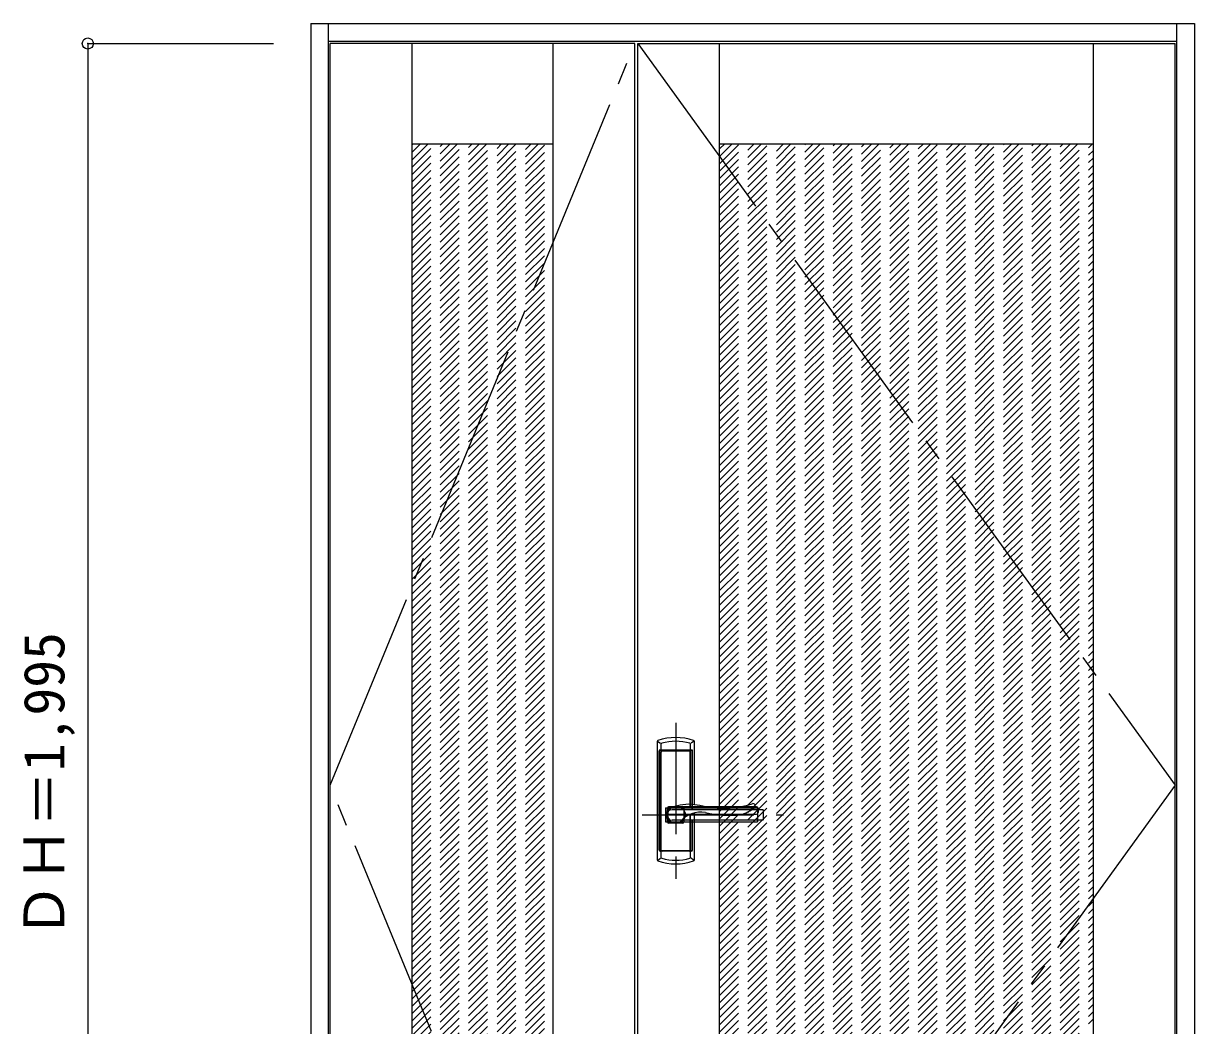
# Model space of a CAD drawing. Units: millimetres, scale not verified. Extents: x -898 to 686, y -1613 to 1092.
# Drawn here: x -898 to 678, y -256 to 1092 of the extents above; entities that cross this region are included whole.
import ezdxf
from ezdxf.enums import TextEntityAlignment as Align

# ---------------------------------------------------------------- set-up
doc = ezdxf.new("R2010")
doc.units = ezdxf.units.MM
doc.header["$LTSCALE"] = 30
doc.header["$PDMODE"] = 32
doc.header["$PDSIZE"] = 15
for name, pattern in [('CHAIN1', [8, 5, -1, 1, -1]), ('CHAIN2', [12, 9, -1, 1, -1]), ('DASHED1', [1.8, 1.2, -0.6])]:
    doc.linetypes.add(name, pattern=pattern)
doc.layers.add('0-0', color=4, linetype='DASHED1')
doc.layers.add('0-1_寸法', color=7, linetype='Continuous')
doc.styles.add('ＭＳ ゴシック', font='')
doc.styles.get('ＭＳ ゴシック').set_extended_font_data('MS Gothic')

msp = doc.modelspace()

# ---------------------------------------------------------------- linework, layer by layer
at = {"layer": '0-0', "color": 3, "linetype": 'Continuous'}
for p, q in [((-510.98, 1091.63), (-510.98, -955.37)), ((-510.98, 1091.63), (678.02, 1091.63)), ((-486.98, -955.37), (-486.98, 1091.63)), ((654.02, -955.37), (654.02, 1091.63)), ((678.02, 1091.63), (678.02, -955.37)), ((-486.98, 1067.63), (654.02, 1067.63)), ((-484.98, -930.37), (-484.98, 1064.63)), ((-74.98, 1064.63), (-484.98, 1064.63)), ((-374.98, 1064.63), (-374.98, -930.37)), ((-184.98, -930.37), (-184.98, 1064.63)), ((-74.98, -930.37), (-74.98, 1064.63)), ((-70.98, -930.37), (-70.98, 1064.63)), ((-70.98, 1064.63), (652.02, 1064.63)), ((39.02, -930.37), (39.02, 1064.63)), ((542.02, -930.37), (542.02, 1064.63)), ((652.02, -930.37), (652.02, 1064.63)), ((-374.98, 929.63), (-184.98, 929.63)), ((39.02, 929.63), (542.02, 929.63)), ((-44.98, 125.67), (-44.98, -33.41)), ((2.52, 114.13), (-42.48, 114.13)), ((-42.48, -20.37), (-42.48, 112.63)), ((1.02, 114.13), (-40.98, 114.13)), ((-39.98, -20.37), (-39.98, 111.63)), ((-1.48, 113.13), (-38.48, 113.13)), ((0.02, 38.13), (0.02, 111.63)), ((2.52, 36.63), (2.52, 114.13)), ((2.52, 34.13), (2.52, 112.63)), ((5.02, 40.83), (5.02, 125.67)), ((-33.98, 36.63), (-33.98, 17.63)), ((-33.98, 36.63), (90.02, 36.63)), ((-30.98, 17.63), (-30.98, 36.63)), ((88.79, 38.13), (-29.76, 38.13)), ((-8.98, 36.63), (-8.98, 17.63)), ((90.02, 36.63), (90.02, 17.63)), ((90.79, 36.13), (90.79, 30.13)), ((98.02, 21.13), (98.02, 33.13)), ((-33.98, 17.63), (90.02, 17.63)), ((-29.48, 28.13), (88.79, 28.13)), ((-10.48, 16.13), (-29.48, 16.13)), ((97.02, 20.13), (-24.98, 20.13)), ((0.02, -20.37), (0.02, 28.13)), ((2.52, -20.37), (2.52, 20.13)), ((2.52, -20.87), (2.52, 17.63)), ((5.02, -33.41), (5.02, 29.83)), ((1.02, -21.87), (-40.98, -21.87)), ((-1.48, -21.87), (-38.48, -21.87))]:
    msp.add_line(p, q, dxfattribs=at)
at = {"layer": '0-0'}
for p, q in [((-374.98, 739.63), (-184.98, 929.63)), ((-374.98, 749.53), (-194.88, 929.63)), ((-374.98, 759.43), (-204.78, 929.63)), ((-374.98, 769.33), (-214.68, 929.63)), ((-374.98, 779.23), (-224.58, 929.63)), ((-374.98, 789.13), (-234.48, 929.63)), ((-374.98, 799.03), (-244.38, 929.63)), ((-374.98, 808.93), (-254.28, 929.63)), ((-374.98, 818.83), (-264.18, 929.63)), ((-374.98, 828.73), (-274.08, 929.63)), ((-374.98, 838.63), (-283.98, 929.63)), ((-374.98, 848.53), (-293.88, 929.63)), ((-374.98, 858.43), (-303.78, 929.63)), ((-374.98, 868.32), (-313.67, 929.63)), ((-374.98, 878.22), (-323.57, 929.63)), ((-374.98, 888.12), (-333.47, 929.63)), ((-374.98, 898.02), (-343.37, 929.63)), ((-374.98, 907.92), (-353.27, 929.63)), ((-374.98, 917.82), (-363.17, 929.63)), ((-374.98, 927.72), (-373.07, 929.63)), ((39.02, 427.77), (540.88, 929.63)), ((39.02, 437.67), (530.98, 929.63)), ((39.02, 447.57), (521.08, 929.63)), ((39.02, 457.47), (511.18, 929.63)), ((39.02, 467.37), (501.28, 929.63)), ((39.02, 477.27), (491.38, 929.63)), ((39.02, 487.17), (481.48, 929.63)), ((39.02, 497.07), (471.58, 929.63)), ((39.02, 506.97), (461.68, 929.63)), ((39.02, 516.87), (451.78, 929.63)), ((39.02, 526.76), (441.89, 929.63)), ((39.02, 536.66), (431.99, 929.63)), ((39.02, 546.56), (422.09, 929.63)), ((39.02, 556.46), (412.19, 929.63)), ((39.02, 566.36), (402.29, 929.63)), ((39.02, 576.26), (392.39, 929.63)), ((39.02, 586.16), (382.49, 929.63)), ((39.02, 596.06), (372.59, 929.63)), ((39.02, 605.96), (362.69, 929.63)), ((39.02, 615.86), (352.79, 929.63)), ((39.02, 625.76), (342.89, 929.63)), ((39.02, 635.66), (332.99, 929.63)), ((39.02, 645.56), (323.09, 929.63)), ((39.02, 655.46), (313.19, 929.63)), ((39.02, 665.36), (303.29, 929.63)), ((39.02, 675.26), (293.39, 929.63)), ((39.02, 685.16), (283.49, 929.63)), ((39.02, 695.06), (273.59, 929.63)), ((39.02, 704.96), (263.69, 929.63)), ((39.02, 714.86), (253.79, 929.63)), ((39.02, 724.75), (243.9, 929.63)), ((39.02, 734.65), (234, 929.63)), ((39.02, 744.55), (224.1, 929.63)), ((39.02, 754.45), (214.2, 929.63)), ((39.02, 764.35), (204.3, 929.63)), ((39.02, 774.25), (194.4, 929.63)), ((39.02, 784.15), (184.5, 929.63)), ((39.02, 794.05), (174.6, 929.63)), ((39.02, 803.95), (164.7, 929.63)), ((39.02, 813.85), (154.8, 929.63)), ((39.02, 823.75), (144.9, 929.63)), ((39.02, 833.65), (135, 929.63)), ((39.02, 843.55), (125.1, 929.63)), ((39.02, 853.45), (115.2, 929.63)), ((39.02, 863.35), (105.3, 929.63)), ((39.02, 873.25), (95.4, 929.63)), ((39.02, 883.15), (85.5, 929.63)), ((39.02, 893.05), (75.6, 929.63)), ((39.02, 902.95), (65.7, 929.63)), ((39.02, 912.84), (55.8, 929.63)), ((39.02, 922.74), (45.91, 929.63)), ((-374.98, 729.73), (-184.98, 919.73)), ((39.02, 417.87), (542.02, 920.87)), ((-374.98, 719.83), (-184.98, 909.83)), ((-374.98, 709.93), (-184.98, 899.93)), ((39.02, 407.97), (542.02, 910.97)), ((39.02, 398.07), (542.02, 901.07)), ((-374.98, 700.03), (-184.98, 890.03)), ((39.02, 388.17), (542.02, 891.17)), ((-374.98, 690.13), (-184.98, 880.13)), ((-374.98, 680.23), (-184.98, 870.23)), ((39.02, 378.27), (542.02, 881.27)), ((39.02, 368.37), (542.02, 871.37)), ((-374.98, 670.33), (-184.98, 860.33)), ((39.02, 358.47), (542.02, 861.47)), ((39.02, 348.57), (542.02, 851.57)), ((-374.98, 660.44), (-184.98, 850.44)), ((-374.98, 650.54), (-184.98, 840.54)), ((39.02, 338.67), (542.02, 841.67)), ((-374.98, 640.64), (-184.98, 830.64)), ((-374.98, 630.74), (-184.98, 820.74)), ((39.02, 328.77), (542.02, 831.77)), ((39.02, 318.88), (542.02, 821.88)), ((-374.98, 620.84), (-184.98, 810.84)), ((39.02, 308.98), (542.02, 811.98)), ((-374.98, 610.94), (-184.98, 800.94)), ((-374.98, 601.04), (-184.98, 791.04)), ((39.02, 299.08), (542.02, 802.08)), ((39.02, 289.18), (542.02, 792.18)), ((-374.98, 591.14), (-184.98, 781.14)), ((39.02, 279.28), (542.02, 782.28)), ((39.02, 269.38), (542.02, 772.38)), ((-374.98, 581.24), (-184.98, 771.24)), ((-374.98, 571.34), (-184.98, 761.34)), ((39.02, 259.48), (542.02, 762.48)), ((-374.98, 561.44), (-184.98, 751.44)), ((-374.98, 551.54), (-184.98, 741.54)), ((39.02, 249.58), (542.02, 752.58)), ((39.02, 239.68), (542.02, 742.68)), ((-374.98, 541.64), (-184.98, 731.64)), ((39.02, 229.78), (542.02, 732.78)), ((-374.98, 531.74), (-184.98, 721.74)), ((-374.98, 521.84), (-184.98, 711.84)), ((39.02, 219.88), (542.02, 722.88)), ((39.02, 209.98), (542.02, 712.98)), ((-374.98, 511.94), (-184.98, 701.94)), ((39.02, 200.08), (542.02, 703.08)), ((-374.98, 502.04), (-184.98, 692.04)), ((-374.98, 492.14), (-184.98, 682.14)), ((39.02, 190.18), (542.02, 693.18)), ((39.02, 180.28), (542.02, 683.28)), ((-374.98, 482.24), (-184.98, 672.24)), ((-374.98, 472.34), (-184.98, 662.34)), ((39.02, 170.38), (542.02, 673.38)), ((39.02, 160.48), (542.02, 663.48)), ((-374.98, 462.45), (-184.98, 652.45)), ((39.02, 150.58), (542.02, 653.58)), ((-374.98, 452.55), (-184.98, 642.55)), ((-374.98, 442.65), (-184.98, 632.65)), ((39.02, 140.68), (542.02, 643.68)), ((39.02, 130.78), (542.02, 633.78)), ((-374.98, 432.75), (-184.98, 622.75)), ((39.02, 120.89), (542.02, 623.89)), ((-374.98, 422.85), (-184.98, 612.85)), ((-374.98, 412.95), (-184.98, 602.95)), ((39.02, 110.99), (542.02, 613.99)), ((39.02, 101.09), (542.02, 604.09)), ((-374.98, 403.05), (-184.98, 593.05)), ((-374.98, 393.15), (-184.98, 583.15)), ((39.02, 91.19), (542.02, 594.19)), ((39.02, 81.29), (542.02, 584.29)), ((-374.98, 383.25), (-184.98, 573.25)), ((39.02, 71.39), (542.02, 574.39)), ((-374.98, 373.35), (-184.98, 563.35)), ((-374.98, 363.45), (-184.98, 553.45)), ((39.02, 61.49), (542.02, 564.49)), ((39.02, 51.59), (542.02, 554.59)), ((-374.98, 353.55), (-184.98, 543.55)), ((39.02, 41.69), (542.02, 544.69)), ((-374.98, 343.65), (-184.98, 533.65)), ((-374.98, 333.75), (-184.98, 523.75)), ((39.02, 31.79), (542.02, 534.79)), ((39.02, 21.89), (542.02, 524.89)), ((-374.98, 323.85), (-184.98, 513.85)), ((39.02, 11.99), (542.02, 514.99)), ((39.02, 2.09), (542.02, 505.09)), ((-374.98, 313.95), (-184.98, 503.95)), ((-374.98, 304.05), (-184.98, 494.05)), ((39.02, -7.81), (542.02, 495.19)), ((-374.98, 294.15), (-184.98, 484.15)), ((-374.98, 284.25), (-184.98, 474.25)), ((39.02, -17.71), (542.02, 485.29)), ((39.02, -27.61), (542.02, 475.39)), ((-374.98, 274.35), (-184.98, 464.35)), ((39.02, -37.51), (542.02, 465.49)), ((-374.98, 264.46), (-184.98, 454.46)), ((-374.98, 254.56), (-184.98, 444.56)), ((39.02, -47.41), (542.02, 455.59)), ((39.02, -57.31), (542.02, 445.69)), ((-374.98, 244.66), (-184.98, 434.66)), ((39.02, -67.21), (542.02, 435.79)), ((39.02, -77.1), (542.02, 425.9)), ((-374.98, 234.76), (-184.98, 424.76)), ((-374.98, 224.86), (-184.98, 414.86)), ((39.02, -87), (542.02, 416)), ((-374.98, 214.96), (-184.98, 404.96)), ((-374.98, 205.06), (-184.98, 395.06)), ((39.02, -96.9), (542.02, 406.1)), ((39.02, -106.8), (542.02, 396.2)), ((-374.98, 195.16), (-184.98, 385.16)), ((39.02, -116.7), (542.02, 386.3)), ((-374.98, 185.26), (-184.98, 375.26)), ((-374.98, 175.36), (-184.98, 365.36)), ((39.02, -126.6), (542.02, 376.4)), ((39.02, -136.5), (542.02, 366.5)), ((-374.98, 165.46), (-184.98, 355.46)), ((39.02, -146.4), (542.02, 356.6)), ((39.02, -156.3), (542.02, 346.7)), ((-374.98, 155.56), (-184.98, 345.56)), ((-374.98, 145.66), (-184.98, 335.66)), ((39.02, -166.2), (542.02, 336.8)), ((-374.98, 135.76), (-184.98, 325.76)), ((-374.98, 125.86), (-184.98, 315.86)), ((39.02, -176.1), (542.02, 326.9)), ((39.02, -186), (542.02, 317)), ((-374.98, 115.96), (-184.98, 305.96)), ((39.02, -195.9), (542.02, 307.1)), ((-374.98, 106.06), (-184.98, 296.06)), ((-374.98, 96.16), (-184.98, 286.16)), ((39.02, -205.8), (542.02, 297.2)), ((39.02, -215.7), (542.02, 287.3)), ((-374.98, 86.26), (-184.98, 276.26)), ((39.02, -225.6), (542.02, 277.4)), ((-374.98, 76.36), (-184.98, 266.36)), ((-374.98, 66.47), (-184.98, 256.47)), ((39.02, -235.5), (542.02, 267.5)), ((39.02, -245.4), (542.02, 257.6)), ((-374.98, 56.57), (-184.98, 246.57)), ((-374.98, 46.67), (-184.98, 236.67)), ((39.02, -255.3), (542.02, 247.7)), ((39.02, -265.19), (542.02, 237.81)), ((-374.98, 36.77), (-184.98, 226.77)), ((39.02, -275.09), (542.02, 227.91)), ((-374.98, 26.87), (-184.98, 216.87)), ((-374.98, 16.97), (-184.98, 206.97)), ((39.02, -284.99), (542.02, 218.01)), ((39.02, -294.89), (542.02, 208.11)), ((-374.98, 7.07), (-184.98, 197.07)), ((39.02, -304.79), (542.02, 198.21)), ((-374.98, -2.83), (-184.98, 187.17)), ((-374.98, -12.73), (-184.98, 177.27)), ((39.02, -314.69), (542.02, 188.31)), ((39.02, -324.59), (542.02, 178.41)), ((-374.98, -22.63), (-184.98, 167.37)), ((39.02, -334.49), (542.02, 168.51)), ((39.02, -344.39), (542.02, 158.61)), ((-374.98, -32.53), (-184.98, 157.47)), ((-374.98, -42.43), (-184.98, 147.57)), ((39.02, -354.29), (542.02, 148.71)), ((-374.98, -52.33), (-184.98, 137.67)), ((-374.98, -62.23), (-184.98, 127.77)), ((39.02, -364.19), (542.02, 138.81)), ((39.02, -374.09), (542.02, 128.91)), ((-374.98, -72.13), (-184.98, 117.87)), ((39.02, -383.99), (542.02, 119.01)), ((-374.98, -82.03), (-184.98, 107.97)), ((-374.98, -91.93), (-184.98, 98.07)), ((39.02, -393.89), (542.02, 109.11)), ((39.02, -403.79), (542.02, 99.21)), ((-374.98, -101.83), (-184.98, 88.17)), ((39.02, -413.69), (542.02, 89.31)), ((39.02, -423.59), (542.02, 79.41)), ((-374.98, -111.73), (-184.98, 78.27)), ((-374.98, -121.62), (-184.98, 68.38)), ((39.02, -433.49), (542.02, 69.51)), ((-374.98, -131.52), (-184.98, 58.48)), ((-374.98, -141.42), (-184.98, 48.58)), ((39.02, -443.39), (542.02, 59.61)), ((39.02, -453.29), (542.02, 49.71)), ((-374.98, -151.32), (-184.98, 38.68)), ((39.02, -463.18), (542.02, 39.82)), ((-374.98, -161.22), (-184.98, 28.78)), ((-374.98, -171.12), (-184.98, 18.88)), ((39.02, -473.08), (542.02, 29.92)), ((39.02, -482.98), (542.02, 20.02)), ((-374.98, -181.02), (-184.98, 8.98)), ((39.02, -492.88), (542.02, 10.12)), ((39.02, -502.78), (542.02, 0.22)), ((-374.98, -190.92), (-184.98, -0.92)), ((-374.98, -200.82), (-184.98, -10.82)), ((39.02, -512.68), (542.02, -9.68)), ((-374.98, -210.72), (-184.98, -20.72)), ((-374.98, -220.62), (-184.98, -30.62)), ((39.02, -522.58), (542.02, -19.58)), ((39.02, -532.48), (542.02, -29.48)), ((-374.98, -230.52), (-184.98, -40.52)), ((39.02, -542.38), (542.02, -39.38)), ((-374.98, -240.42), (-184.98, -50.42)), ((-374.98, -250.32), (-184.98, -60.32)), ((39.02, -552.28), (542.02, -49.28)), ((39.02, -562.18), (542.02, -59.18)), ((-374.98, -260.22), (-184.98, -70.22)), ((39.02, -572.08), (542.02, -69.08)), ((-374.98, -270.12), (-184.98, -80.12)), ((-374.98, -280.02), (-184.98, -90.02)), ((39.02, -581.98), (542.02, -78.98)), ((39.02, -591.88), (542.02, -88.88)), ((-374.98, -289.92), (-184.98, -99.92)), ((-374.98, -299.82), (-184.98, -109.82)), ((39.02, -601.78), (542.02, -98.78)), ((39.02, -611.68), (542.02, -108.68)), ((-374.98, -309.72), (-184.98, -119.72)), ((39.02, -621.58), (542.02, -118.58)), ((-374.98, -319.61), (-184.98, -129.61)), ((-374.98, -329.51), (-184.98, -139.51)), ((39.02, -631.48), (542.02, -128.48)), ((39.02, -641.38), (542.02, -138.38)), ((-374.98, -339.41), (-184.98, -149.41)), ((39.02, -651.28), (542.02, -148.28)), ((-374.98, -349.31), (-184.98, -159.31)), ((-374.98, -359.21), (-184.98, -169.21)), ((39.02, -661.17), (542.02, -158.17)), ((39.02, -671.07), (542.02, -168.07)), ((-374.98, -369.11), (-184.98, -179.11)), ((-374.98, -379.01), (-184.98, -189.01)), ((39.02, -680.97), (542.02, -177.97)), ((39.02, -690.87), (542.02, -187.87)), ((-374.98, -388.91), (-184.98, -198.91)), ((39.02, -700.77), (542.02, -197.77)), ((-374.98, -398.81), (-184.98, -208.81)), ((-374.98, -408.71), (-184.98, -218.71)), ((39.02, -710.67), (542.02, -207.67)), ((39.02, -720.57), (542.02, -217.57)), ((-374.98, -418.61), (-184.98, -228.61)), ((39.02, -730.47), (542.02, -227.47)), ((-374.98, -428.51), (-184.98, -238.51)), ((-374.98, -438.41), (-184.98, -248.41)), ((39.02, -740.37), (542.02, -237.37)), ((39.02, -750.27), (542.02, -247.27))]:
    msp.add_line(p, q, dxfattribs=at)
at = {"layer": '0-0', "linetype": 'CHAIN1'}
for p, q in [((-19.98, 151.13), (-19.98, -58.87)), ((-64.98, 27.13), (125.02, 27.13))]:
    msp.add_line(p, q, dxfattribs=at)
at = {"layer": '0-0', "linetype": 'Continuous'}
for p, q in [((-43.88, 125.96), (-40.5, 123.49)), ((-41.98, -20.37), (-41.98, 112.63)), ((1.02, 113.63), (-40.98, 113.63)), ((-39.98, 122.01), (-39.98, -29.75)), ((-39.48, -20.37), (-39.48, 111.63)), ((-1.48, 112.63), (-38.48, 112.63)), ((-0.48, 38.13), (-0.48, 111.63)), ((0.02, 41.28), (0.02, 122.01)), ((3.92, 125.96), (0.54, 123.49)), ((2.02, 34.13), (2.02, 112.63)), ((-29.98, 37.63), (-9.98, 37.63)), ((-29.98, 37.63), (-29.98, 36.63)), ((-9.98, 37.63), (-9.98, 36.63)), ((-29.98, 17.63), (-29.98, 16.63)), ((-29.98, 16.63), (-9.98, 16.63)), ((-9.98, 17.63), (-9.98, 16.63)), ((-0.48, -20.37), (-0.48, 28.13)), ((0.02, -29.75), (0.02, 28.26)), ((2.02, -20.37), (2.02, 20.13)), ((-43.88, -33.7), (-40.5, -31.23)), ((1.02, -21.37), (-40.98, -21.37)), ((-1.48, -21.37), (-38.48, -21.37)), ((3.92, -33.7), (0.54, -31.23))]:
    msp.add_line(p, q, dxfattribs=at)
at = {"layer": '0-0', "color": 7, "linetype": 'CHAIN2'}
for points in [[(-74.98, -930.37), (-484.98, 67.13), (-74.98, 1064.63)], [(-70.98, 1064.63), (652.02, 67.13), (-70.98, -930.37)]]:
    msp.add_lwpolyline(points, dxfattribs=at)
at = {"layer": '0-0', "color": 3, "linetype": 'Continuous'}
for points in [[(-42.48, 114.13), (-42.48, -20.87), (2.52, -20.87)], [(97.02, 34.13), (-24.8, 34.13), (-24.98, 34.13)]]:
    msp.add_lwpolyline(points, dxfattribs=at)
for centre, radius, start, end in [((-43.48, 125.67), 1.5, 109.14179, 180), ((-19.98, 57.96), 73.17, 70.85821, 109.14179), ((3.52, 125.67), 1.5, 0, 70.85821), ((-40.98, 112.63), 1.5, 90, 180), ((-38.48, 111.63), 1.5, 90, 180), ((-1.48, 111.63), 1.5, 0, 90), ((1.02, 112.63), 1.5, 0, 90), ((-29.48, 36.63), 1.5, 90, 180), ((-19.98, 27.13), 11, 117.03569, 303.05573), ((-2.74, -16.85), 58.2, 82.34247, 112.4705), ((-10.48, 36.63), 1.5, 0, 90), ((-8.02, -74.7), 116.26, 76.04637, 83.56248), ((43.46, 165.93), 129.93, 259.60775, 287.71672), ((55.03, 72.99), 47.4, 284.65367, 311.1123), ((84.02, 39.34), 3, 316.49279, 111.62463), ((88.79, 36.13), 2, 0, 90), ((97.02, 33.13), 1, 0, 90), ((-29.48, 29.63), 1.5, 180, 270), ((-29.48, 17.63), 1.5, 180, 270), ((13.21, -4.34), 35.13, 78.82581, 140.71089), ((-10.48, 17.63), 1.5, 270, 0), ((54.06, 193.82), 167.19, 258.25124, 274.44431), ((88.79, 30.13), 2, 270, 0), ((97.02, 21.13), 1, 270, 0), ((-40.98, -20.37), 1.5, 180, 270), ((-38.48, -20.37), 1.5, 180, 270), ((-1.48, -20.37), 1.5, 270, 0), ((1.02, -20.37), 1.5, 270, 0), ((-43.48, -33.41), 1.5, 180, 250.85821), ((-19.98, 34.3), 73.17, 250.85821, 289.14179), ((3.52, -33.41), 1.5, 289.14179, 0)]:
    msp.add_arc(centre, radius, start, end, dxfattribs=at)
at = {"layer": '0-0', "linetype": 'Continuous'}
for centre, radius, start, end in [((-19.98, 57.96), 68.17, 73.88895, 106.11105), ((-40.98, 112.63), 1, 90, 180), ((-38.48, 122.01), 1.5, 106.11105, 180), ((-38.48, 111.63), 1, 90, 180), ((-1.48, 111.63), 1, 0, 90), ((-1.48, 122.01), 1.5, 0, 73.88895), ((1.02, 112.63), 1, 0, 90), ((-40.98, -20.37), 1, 180, 270), ((-38.48, -29.75), 1.5, 180, 253.88895), ((-38.48, -20.37), 1, 180, 270), ((-19.98, 34.3), 68.17, 253.88895, 286.11105), ((-1.48, -20.37), 1, 270, 0), ((-1.48, -29.75), 1.5, 286.11105, 0), ((1.02, -20.37), 1, 270, 0)]:
    msp.add_arc(centre, radius, start, end, dxfattribs=at)
at = {"layer": '0-0', "color": 3, "linetype": 'Continuous'}
msp.add_ellipse((-19.98, 27.13), major_axis=(-13, 0), ratio=0.865384, dxfattribs=at)
msp.add_ellipse((-24.98, 27.13), major_axis=(-8, 0), ratio=0.875, start_param=4.712389, end_param=7.8539816, dxfattribs=at)
at = {"layer": '0-1_寸法', "color": 4}
for q in [(-810.98, -930.37), (-560.98, 1064.63)]:
    msp.add_line((-810.98, 1064.63), q, dxfattribs=at)
at = {"layer": '0-1_寸法'}
msp.add_point((-810.98, 1064.63), dxfattribs=at)

# ---------------------------------------------------------------- texts
at = {"layer": '0-1_寸法', "style": 'ＭＳ ゴシック'}
msp.add_text('ＤＨ＝1,995', height=54.99, rotation=90, dxfattribs=at).set_placement((-825.98, -139.12), align=Align.BOTTOM_LEFT)

doc.saveas('drawing.dxf')
